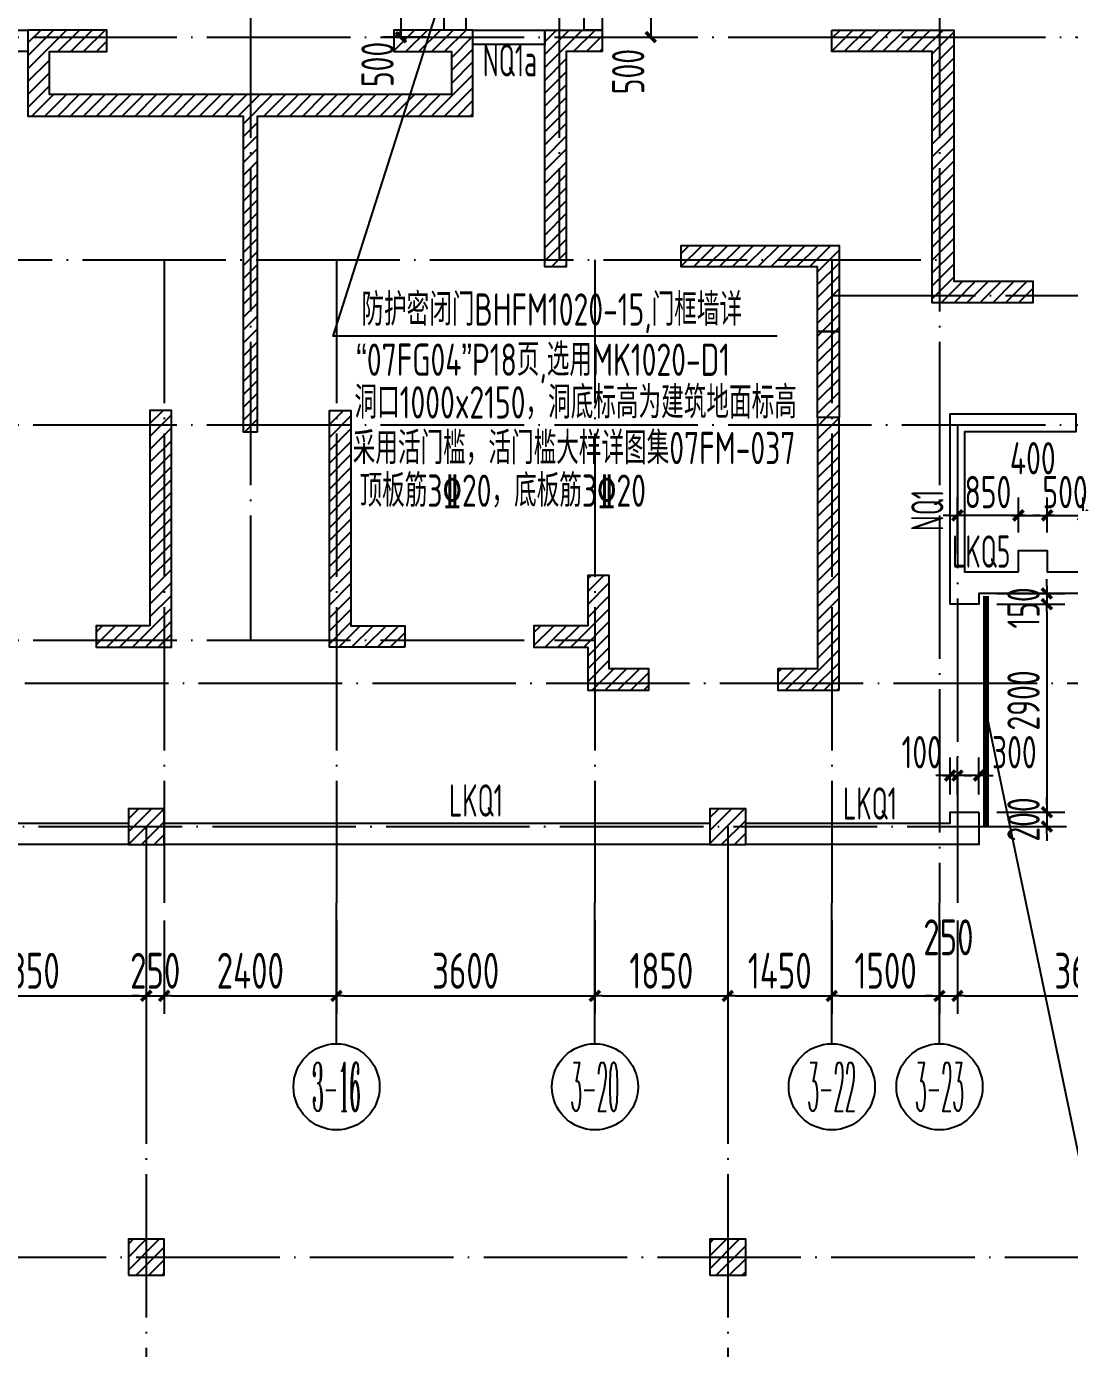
# Model space of a CAD drawing. Header units: millimetres. Extents: x 156735 to 386235, y 467499 to 703525.
# Drawn here: x 208877 to 223408, y 644723 to 663145 of the extents above; entities that cross this region are included whole.
import ezdxf
from ezdxf.enums import TextEntityAlignment as Align

# ---------------------------------------------------------------- set-up
doc = ezdxf.new("R2010")
doc.units = ezdxf.units.MM
doc.header["$LTSCALE"] = 100
doc.header["$PDMODE"] = 35
doc.header["$PDSIZE"] = 200
doc.linetypes.add('3', pattern=[5, 3, -2])
doc.linetypes.add('DOTE', pattern=[2.42, 2, -0.2, 0.02, -0.2])
for name, color, linetype in [('B-TEXT', 7, 'Continuous'), ('COLU', 7, 'Continuous'), ('h斜线-主楼', 7, 'Continuous'), ('h斜线-柱', 7, 'Continuous'), ('Q-AXIS', 3, 'Continuous'), ('Q-DIM', 4, 'Continuous'), ('Q-dote', 253, 'DOTE'), ('Q-TEXT', 2, 'Continuous'), ('WALL', 3, 'Continuous'), ('wall-主楼', 2, 'Continuous'), ('wall-开洞', 5, 'Continuous')]:
    doc.layers.add(name, color=color, linetype=linetype)
doc.styles.add('_TCH_AXIS', font='COMPLEX', dxfattribs={"bigfont": 'GBCBIG'})
doc.styles.add('COMPLEX', font='tssdeng.shx', dxfattribs={"width": 0.7, "bigfont": 'tssdchn.shx'})
doc.styles.add('TSSD_Dimension', font='Tssdeng.shx', dxfattribs={"width": 0.7, "bigfont": 'hztxt.shx'})
doc.styles.add('TSSD_REIN', font='Tssdeng.shx', dxfattribs={"width": 0.7, "bigfont": 'hztxt.shx'})
doc.dimstyles.new('TSSD_100_100$0', dxfattribs={"dimtxt": 300, "dimasz": 100, "dimexe": 250, "dimexo": 250, "dimgap": 100, "dimtad": 1, "dimdec": 0, "dimzin": 0, "dimdsep": 46, "dimtxsty": 'TSSD_Dimension', "dimblk": '_tsdbk', "dimblk1": '_tsdbk', "dimblk2": '_tsdbk', "dimsah": 1, "dimcen": 0, "dimclrt": 7, "dimadec": 0, "dimazin": 0, "dimtfac": 1, "dimtdec": 0, "dimtix": 1, "dimtmove": 2, "dimatfit": 3, "dimldrblk": '_tsdbk', "dimfxl": 1, "dimtolj": 1, "dimtzin": 0, "dimarcsym": 0})
pattern_1 = [(45, (-467527.32, -323147.44), (-89.802561, 89.802561), [])]

# ---------------------------------------------------------------- blocks, each defined once
blk = doc.blocks.new('_tsdbk')
blk.add_line((-1, 0), (0, 0))
at = {"const_width": 0.5}
blk.add_lwpolyline([(-0.7, -0.7), (0.7, 0.7)], dxfattribs=at)
blk = doc.blocks.new('*D172')
at = {"layer": 'Defpoints', "color": 0}
for p in [(207196, 650935), (210546, 650935), (210546, 649637)]:
    blk.add_point(p, dxfattribs=at)
at = {"layer": 'Q-AXIS', "color": 0, "lineweight": -2}
for p, q in [((207196, 650685), (207196, 649387)), ((210546, 650685), (210546, 649387)), ((207296, 649637), (210446, 649637))]:
    blk.add_line(p, q, dxfattribs=at)
at = {"layer": 'Q-AXIS', "color": 0, "lineweight": -2, "xscale": 100, "yscale": 100, "zscale": 100, "rotation": 180}
blk.add_blockref('_tsdbk', (207196, 649637), dxfattribs=at)
at = {"layer": 'Q-AXIS', "color": 0, "lineweight": -2, "xscale": 100, "yscale": 100, "zscale": 100}
blk.add_blockref('_tsdbk', (210546, 649637), dxfattribs=at)
at = {"layer": 'Q-AXIS', "color": 7, "insert": (208871, 649987), "char_height": 500, "attachment_point": 5, "style": 'TSSD_Dimension'}
blk.add_mtext('\\A1;3350', dxfattribs=at)
blk = doc.blocks.new('*D284')
at = {"layer": 'Defpoints', "color": 0}
for p in [(221846, 650935), (225496, 650935), (225496, 649637)]:
    blk.add_point(p, dxfattribs=at)
at = {"layer": 'Q-AXIS', "color": 0, "lineweight": -2}
for p, q in [((221846, 650685), (221846, 649387)), ((225496, 650685), (225496, 649387)), ((221946, 649637), (225396, 649637))]:
    blk.add_line(p, q, dxfattribs=at)
at = {"layer": 'Q-AXIS', "color": 0, "lineweight": -2, "xscale": 100, "yscale": 100, "zscale": 100, "rotation": 180}
blk.add_blockref('_tsdbk', (221846, 649637), dxfattribs=at)
at = {"layer": 'Q-AXIS', "color": 0, "lineweight": -2, "xscale": 100, "yscale": 100, "zscale": 100}
blk.add_blockref('_tsdbk', (225496, 649637), dxfattribs=at)
at = {"layer": 'Q-AXIS', "color": 7, "insert": (223671, 649987), "char_height": 500, "attachment_point": 5, "style": 'TSSD_Dimension'}
blk.add_mtext('\\A1;3650', dxfattribs=at)
blk = doc.blocks.new('*D286')
at = {"layer": 'Defpoints', "color": 0}
for p in [(216796, 650935), (218646, 650935), (218646, 649637)]:
    blk.add_point(p, dxfattribs=at)
at = {"layer": 'Q-AXIS', "color": 0, "lineweight": -2}
for p, q in [((216796, 650685), (216796, 649387)), ((218646, 650685), (218646, 649387)), ((216896, 649637), (218546, 649637))]:
    blk.add_line(p, q, dxfattribs=at)
at = {"layer": 'Q-AXIS', "color": 0, "lineweight": -2, "xscale": 100, "yscale": 100, "zscale": 100, "rotation": 180}
blk.add_blockref('_tsdbk', (216796, 649637), dxfattribs=at)
at = {"layer": 'Q-AXIS', "color": 0, "lineweight": -2, "xscale": 100, "yscale": 100, "zscale": 100}
blk.add_blockref('_tsdbk', (218646, 649637), dxfattribs=at)
at = {"layer": 'Q-AXIS', "color": 7, "insert": (217721, 649987), "char_height": 500, "attachment_point": 5, "style": 'TSSD_Dimension'}
blk.add_mtext('\\A1;1850', dxfattribs=at)
blk = doc.blocks.new('_AXISO')
blk.add_circle((0, 0), 0.5)
at = {"layer": 'B-TEXT', "style": 'COMPLEX', "width": 1.450893}
blk.add_attdef('A', text='', height=0.56, dxfattribs=at).set_placement((0.249375, -0.28), (0.749375, -0.28), align=Align.FIT)
blk = doc.blocks.new('*D287')
at = {"layer": 'Defpoints', "color": 0}
for p in [(213196, 650935), (216796, 650935), (216796, 649637)]:
    blk.add_point(p, dxfattribs=at)
at = {"layer": 'Q-AXIS', "color": 0, "lineweight": -2}
for p, q in [((213196, 650685), (213196, 649387)), ((216796, 650685), (216796, 649387)), ((213296, 649637), (216696, 649637))]:
    blk.add_line(p, q, dxfattribs=at)
at = {"layer": 'Q-AXIS', "color": 0, "lineweight": -2, "xscale": 100, "yscale": 100, "zscale": 100, "rotation": 180}
blk.add_blockref('_tsdbk', (213196, 649637), dxfattribs=at)
at = {"layer": 'Q-AXIS', "color": 0, "lineweight": -2, "xscale": 100, "yscale": 100, "zscale": 100}
blk.add_blockref('_tsdbk', (216796, 649637), dxfattribs=at)
at = {"layer": 'Q-AXIS', "color": 7, "insert": (214996, 649987), "char_height": 500, "attachment_point": 5, "style": 'TSSD_Dimension'}
blk.add_mtext('\\A1;3600', dxfattribs=at)
blk = doc.blocks.new('*D288')
at = {"layer": 'Defpoints', "color": 0}
for p in [(210796, 650935), (213196, 650935), (213196, 649637)]:
    blk.add_point(p, dxfattribs=at)
at = {"layer": 'Q-AXIS', "color": 0, "lineweight": -2}
for p, q in [((210796, 650685), (210796, 649387)), ((213196, 650685), (213196, 649387)), ((210896, 649637), (213096, 649637))]:
    blk.add_line(p, q, dxfattribs=at)
at = {"layer": 'Q-AXIS', "color": 0, "lineweight": -2, "xscale": 100, "yscale": 100, "zscale": 100, "rotation": 180}
blk.add_blockref('_tsdbk', (210796, 649637), dxfattribs=at)
at = {"layer": 'Q-AXIS', "color": 0, "lineweight": -2, "xscale": 100, "yscale": 100, "zscale": 100}
blk.add_blockref('_tsdbk', (213196, 649637), dxfattribs=at)
at = {"layer": 'Q-AXIS', "color": 7, "insert": (211996, 649987), "char_height": 500, "attachment_point": 5, "style": 'TSSD_Dimension'}
blk.add_mtext('\\A1;2400', dxfattribs=at)
blk = doc.blocks.new('*D289')
at = {"layer": 'Defpoints', "color": 0}
for p in [(220096, 650935), (221596, 650935), (221596, 649637)]:
    blk.add_point(p, dxfattribs=at)
at = {"layer": 'Q-AXIS', "color": 0, "lineweight": -2}
for p, q in [((220096, 650685), (220096, 649387)), ((221596, 650685), (221596, 649387)), ((220196, 649637), (221496, 649637))]:
    blk.add_line(p, q, dxfattribs=at)
at = {"layer": 'Q-AXIS', "color": 0, "lineweight": -2, "xscale": 100, "yscale": 100, "zscale": 100, "rotation": 180}
blk.add_blockref('_tsdbk', (220096, 649637), dxfattribs=at)
at = {"layer": 'Q-AXIS', "color": 0, "lineweight": -2, "xscale": 100, "yscale": 100, "zscale": 100}
blk.add_blockref('_tsdbk', (221596, 649637), dxfattribs=at)
at = {"layer": 'Q-AXIS', "color": 7, "insert": (220846, 649987), "char_height": 500, "attachment_point": 5, "style": 'TSSD_Dimension'}
blk.add_mtext('\\A1;1500', dxfattribs=at)
blk = doc.blocks.new('*D290')
at = {"layer": 'Defpoints', "color": 0}
for p in [(218646, 650935), (220096, 650935), (220096, 649637)]:
    blk.add_point(p, dxfattribs=at)
at = {"layer": 'Q-AXIS', "color": 0, "lineweight": -2}
for p, q in [((218646, 650685), (218646, 649387)), ((220096, 650685), (220096, 649387)), ((218746, 649637), (219996, 649637))]:
    blk.add_line(p, q, dxfattribs=at)
at = {"layer": 'Q-AXIS', "color": 0, "lineweight": -2, "xscale": 100, "yscale": 100, "zscale": 100, "rotation": 180}
blk.add_blockref('_tsdbk', (218646, 649637), dxfattribs=at)
at = {"layer": 'Q-AXIS', "color": 0, "lineweight": -2, "xscale": 100, "yscale": 100, "zscale": 100}
blk.add_blockref('_tsdbk', (220096, 649637), dxfattribs=at)
at = {"layer": 'Q-AXIS', "color": 7, "insert": (219371, 649987), "char_height": 500, "attachment_point": 5, "style": 'TSSD_Dimension'}
blk.add_mtext('\\A1;1450', dxfattribs=at)
blk = doc.blocks.new('*D790')
at = {"layer": 'Defpoints', "color": 0}
for p in [(210546, 650935), (210796, 650935), (210796, 649637)]:
    blk.add_point(p, dxfattribs=at)
at = {"layer": 'Q-AXIS', "color": 0, "lineweight": -2}
for p, q in [((210546, 650685), (210546, 649387)), ((210796, 650685), (210796, 649387)), ((210446, 649637), (210346, 649637)), ((210546, 649637), (210796, 649637)), ((210896, 649637), (210996, 649637))]:
    blk.add_line(p, q, dxfattribs=at)
at = {"layer": 'Q-AXIS', "color": 0, "lineweight": -2, "xscale": 100, "yscale": 100, "zscale": 100}
blk.add_blockref('_tsdbk', (210546, 649637), dxfattribs=at)
at = {"layer": 'Q-AXIS', "color": 0, "lineweight": -2, "xscale": 100, "yscale": 100, "zscale": 100, "rotation": 180}
blk.add_blockref('_tsdbk', (210796, 649637), dxfattribs=at)
at = {"layer": 'Q-AXIS', "color": 7, "insert": (210671, 649987), "char_height": 500, "attachment_point": 5, "style": 'TSSD_Dimension'}
blk.add_mtext('\\A1;250', dxfattribs=at)
blk = doc.blocks.new('*D798')
at = {"layer": 'Defpoints', "color": 0}
for p in [(221596, 650935), (221846, 650935), (221846, 649637)]:
    blk.add_point(p, dxfattribs=at)
at = {"layer": 'Q-AXIS', "color": 0, "lineweight": -2}
for p, q in [((221596, 650685), (221596, 649387)), ((221846, 650685), (221846, 649387)), ((221496, 649637), (221396, 649637)), ((221596, 649637), (221846, 649637)), ((221946, 649637), (222046, 649637))]:
    blk.add_line(p, q, dxfattribs=at)
at = {"layer": 'Q-AXIS', "color": 0, "lineweight": -2, "xscale": 100, "yscale": 100, "zscale": 100}
blk.add_blockref('_tsdbk', (221596, 649637), dxfattribs=at)
at = {"layer": 'Q-AXIS', "color": 0, "lineweight": -2, "xscale": 100, "yscale": 100, "zscale": 100, "rotation": 180}
blk.add_blockref('_tsdbk', (221846, 649637), dxfattribs=at)
at = {"layer": 'Q-AXIS', "color": 7, "insert": (221721, 650453), "char_height": 500, "attachment_point": 5, "style": 'TSSD_Dimension'}
blk.add_mtext('\\A1;250', dxfattribs=at)
blk = doc.blocks.new('*D799')
at = {"layer": 'Defpoints', "color": 0}
for p in [(222146, 655245), (222146, 655095), (223092, 655095)]:
    blk.add_point(p, dxfattribs=at)
at = {"layer": 'Q-DIM', "color": 0, "lineweight": -2}
for p, q in [((223092, 655345), (223092, 655445)), ((222396, 655245), (223342, 655245)), ((222396, 655095), (223342, 655095)), ((223092, 655245), (223092, 655095)), ((223092, 654995), (223092, 654895))]:
    blk.add_line(p, q, dxfattribs=at)
at = {"layer": 'Q-DIM', "color": 0, "lineweight": -2, "xscale": 100, "yscale": 100, "zscale": 100}
for p, rotation in [((223092, 655245), 270), ((223092, 655095), 90)]:
    blk.add_blockref('_tsdbk', p, dxfattribs=dict(at, rotation=rotation))
at = {"layer": 'Q-DIM', "color": 7, "insert": (222767, 655042), "char_height": 450, "attachment_point": 5, "rotation": 90, "style": 'TSSD_Dimension'}
blk.add_mtext('\\A1;150', dxfattribs=at)
blk = doc.blocks.new('*D800')
at = {"layer": 'Defpoints', "color": 0}
for p in [(222146, 655095), (222146, 652195), (223092, 652195)]:
    blk.add_point(p, dxfattribs=at)
at = {"layer": 'Q-DIM', "color": 0, "lineweight": -2}
for p, q in [((222396, 655095), (223342, 655095)), ((223092, 654995), (223092, 652295)), ((222396, 652195), (223342, 652195))]:
    blk.add_line(p, q, dxfattribs=at)
at = {"layer": 'Q-DIM', "color": 0, "lineweight": -2, "xscale": 100, "yscale": 100, "zscale": 100}
for p, rotation in [((223092, 655095), 90), ((223092, 652195), 270)]:
    blk.add_blockref('_tsdbk', p, dxfattribs=dict(at, rotation=rotation))
at = {"layer": 'Q-DIM', "color": 7, "insert": (222767, 653753), "char_height": 450, "attachment_point": 5, "rotation": 90, "style": 'TSSD_Dimension'}
blk.add_mtext('\\A1;2900', dxfattribs=at)
blk = doc.blocks.new('*D801')
at = {"layer": 'Defpoints', "color": 0}
for p in [(222146, 652195), (222146, 651995), (223092, 651995)]:
    blk.add_point(p, dxfattribs=at)
at = {"layer": 'Q-DIM', "color": 0, "lineweight": -2}
for p, q in [((223092, 652295), (223092, 652395)), ((222396, 652195), (223342, 652195)), ((223092, 652195), (223092, 651995)), ((222396, 651995), (223342, 651995)), ((223092, 651895), (223092, 651795))]:
    blk.add_line(p, q, dxfattribs=at)
at = {"layer": 'Q-DIM', "color": 0, "lineweight": -2, "xscale": 100, "yscale": 100, "zscale": 100}
for p, rotation in [((223092, 652195), 270), ((223092, 651995), 90)]:
    blk.add_blockref('_tsdbk', p, dxfattribs=dict(at, rotation=rotation))
at = {"layer": 'Q-DIM', "color": 7, "insert": (222767, 652095), "char_height": 450, "attachment_point": 5, "rotation": 90, "style": 'TSSD_Dimension'}
blk.add_mtext('\\A1;200', dxfattribs=at)
blk = doc.blocks.new('*D802')
at = {"layer": 'Defpoints', "color": 0}
for p in [(221846, 652707), (221846, 652195), (222146, 652195)]:
    blk.add_point(p, dxfattribs=at)
at = {"layer": 'Q-DIM', "color": 0, "lineweight": -2}
for p, q in [((221846, 652445), (221846, 652957)), ((222146, 652445), (222146, 652957)), ((221746, 652707), (221646, 652707)), ((222146, 652707), (221846, 652707)), ((222246, 652707), (222346, 652707))]:
    blk.add_line(p, q, dxfattribs=at)
at = {"layer": 'Q-DIM', "color": 0, "lineweight": -2, "xscale": 100, "yscale": 100, "zscale": 100}
blk.add_blockref('_tsdbk', (221846, 652707), dxfattribs=at)
at = {"layer": 'Q-DIM', "color": 0, "lineweight": -2, "xscale": 100, "yscale": 100, "zscale": 100, "rotation": 180}
blk.add_blockref('_tsdbk', (222146, 652707), dxfattribs=at)
at = {"layer": 'Q-DIM', "color": 7, "insert": (222639, 653032), "char_height": 450, "attachment_point": 5, "style": 'TSSD_Dimension'}
blk.add_mtext('\\A1;300', dxfattribs=at)
blk = doc.blocks.new('*D803')
at = {"layer": 'Defpoints', "color": 0}
for p in [(221746, 652707), (221746, 652195), (221846, 652195)]:
    blk.add_point(p, dxfattribs=at)
at = {"layer": 'Q-DIM', "color": 0, "lineweight": -2}
for p, q in [((221746, 652445), (221746, 652957)), ((221846, 652445), (221846, 652957)), ((221646, 652707), (221546, 652707)), ((221846, 652707), (221746, 652707)), ((221946, 652707), (222046, 652707))]:
    blk.add_line(p, q, dxfattribs=at)
at = {"layer": 'Q-DIM', "color": 0, "lineweight": -2, "xscale": 100, "yscale": 100, "zscale": 100}
blk.add_blockref('_tsdbk', (221746, 652707), dxfattribs=at)
at = {"layer": 'Q-DIM', "color": 0, "lineweight": -2, "xscale": 100, "yscale": 100, "zscale": 100, "rotation": 180}
blk.add_blockref('_tsdbk', (221846, 652707), dxfattribs=at)
at = {"layer": 'Q-DIM', "color": 7, "insert": (221349, 653032), "char_height": 450, "attachment_point": 5, "style": 'TSSD_Dimension'}
blk.add_mtext('\\A1;100', dxfattribs=at)
blk = doc.blocks.new('*D806')
at = {"layer": 'Defpoints', "color": 0}
for p in [(221846, 656332), (222696, 655845), (221846, 655545)]:
    blk.add_point(p, dxfattribs=at)
at = {"layer": 'Q-DIM', "color": 0, "lineweight": -2}
for p, q in [((221846, 655795), (221846, 656582)), ((222696, 656095), (222696, 656582)), ((221746, 656332), (221646, 656332)), ((222696, 656332), (221846, 656332)), ((222796, 656332), (222896, 656332))]:
    blk.add_line(p, q, dxfattribs=at)
at = {"layer": 'Q-DIM', "color": 0, "lineweight": -2, "xscale": 100, "yscale": 100, "zscale": 100}
blk.add_blockref('_tsdbk', (221846, 656332), dxfattribs=at)
at = {"layer": 'Q-DIM', "color": 0, "lineweight": -2, "xscale": 100, "yscale": 100, "zscale": 100, "rotation": 180}
blk.add_blockref('_tsdbk', (222696, 656332), dxfattribs=at)
at = {"layer": 'Q-DIM', "color": 7, "insert": (222271, 656657), "char_height": 450, "attachment_point": 5, "style": 'TSSD_Dimension'}
blk.add_mtext('\\A1;850', dxfattribs=at)
blk = doc.blocks.new('*D815')
at = {"layer": 'Defpoints', "color": 0}
for p in [(216896, 663495), (216896, 662995), (217574, 662995)]:
    blk.add_point(p, dxfattribs=at)
at = {"layer": 'Q-DIM', "color": 0, "lineweight": -2}
for p, q in [((217146, 663495), (217824, 663495)), ((217574, 663395), (217574, 663095)), ((217146, 662995), (217824, 662995))]:
    blk.add_line(p, q, dxfattribs=at)
at = {"layer": 'Q-DIM', "color": 0, "lineweight": -2, "xscale": 100, "yscale": 100, "zscale": 100}
for p, rotation in [((217574, 663495), 90), ((217574, 662995), 270)]:
    blk.add_blockref('_tsdbk', p, dxfattribs=dict(at, rotation=rotation))
at = {"layer": 'Q-DIM', "color": 7, "insert": (217260, 662516), "char_height": 450, "attachment_point": 5, "rotation": 90, "style": 'TSSD_Dimension'}
blk.add_mtext('\\A1;500', dxfattribs=at)
blk = doc.blocks.new('*D817')
at = {"layer": 'Defpoints', "color": 0}
for p in [(214696, 663495), (214093, 662995), (214696, 662995)]:
    blk.add_point(p, dxfattribs=at)
at = {"layer": 'Q-DIM', "color": 0, "lineweight": -2}
for p, q in [((214446, 663495), (213843, 663495)), ((214093, 663395), (214093, 663095)), ((214446, 662995), (213843, 662995))]:
    blk.add_line(p, q, dxfattribs=at)
at = {"layer": 'Q-DIM', "color": 0, "lineweight": -2, "xscale": 100, "yscale": 100, "zscale": 100}
for p, rotation in [((214093, 663495), 90), ((214093, 662995), 270)]:
    blk.add_blockref('_tsdbk', p, dxfattribs=dict(at, rotation=rotation))
at = {"layer": 'Q-DIM', "color": 7, "insert": (213768, 662615), "char_height": 450, "attachment_point": 5, "rotation": 90, "style": 'TSSD_Dimension'}
blk.add_mtext('\\A1;500', dxfattribs=at)
blk = doc.blocks.new('*D954')
at = {"layer": 'Defpoints', "color": 0}
for p in [(223096, 656332), (222696, 655845), (223096, 655845)]:
    blk.add_point(p, dxfattribs=at)
at = {"layer": 'Q-DIM', "color": 0, "lineweight": -2}
for p, q in [((222696, 656095), (222696, 656582)), ((223096, 656095), (223096, 656582)), ((222596, 656332), (222496, 656332)), ((222696, 656332), (223096, 656332)), ((223196, 656332), (223296, 656332))]:
    blk.add_line(p, q, dxfattribs=at)
at = {"layer": 'Q-DIM', "color": 0, "lineweight": -2, "xscale": 100, "yscale": 100, "zscale": 100}
blk.add_blockref('_tsdbk', (222696, 656332), dxfattribs=at)
at = {"layer": 'Q-DIM', "color": 0, "lineweight": -2, "xscale": 100, "yscale": 100, "zscale": 100, "rotation": 180}
blk.add_blockref('_tsdbk', (223096, 656332), dxfattribs=at)
at = {"layer": 'Q-DIM', "color": 7, "insert": (222896, 657128), "char_height": 450, "attachment_point": 5, "style": 'TSSD_Dimension'}
blk.add_mtext('\\A1;400', dxfattribs=at)
blk = doc.blocks.new('*D955')
at = {"layer": 'Defpoints', "color": 0}
for p in [(223596, 656332), (223096, 655845), (223596, 655545)]:
    blk.add_point(p, dxfattribs=at)
at = {"layer": 'Q-DIM', "color": 0, "lineweight": -2}
for p, q in [((223096, 656095), (223096, 656582)), ((223596, 655795), (223596, 656582)), ((222996, 656332), (222896, 656332)), ((223096, 656332), (223596, 656332)), ((223696, 656332), (223796, 656332))]:
    blk.add_line(p, q, dxfattribs=at)
at = {"layer": 'Q-DIM', "color": 0, "lineweight": -2, "xscale": 100, "yscale": 100, "zscale": 100}
blk.add_blockref('_tsdbk', (223096, 656332), dxfattribs=at)
at = {"layer": 'Q-DIM', "color": 0, "lineweight": -2, "xscale": 100, "yscale": 100, "zscale": 100, "rotation": 180}
blk.add_blockref('_tsdbk', (223596, 656332), dxfattribs=at)
at = {"layer": 'Q-DIM', "color": 7, "insert": (223346, 656657), "char_height": 450, "attachment_point": 5, "style": 'TSSD_Dimension'}
blk.add_mtext('\\A1;500', dxfattribs=at)

msp = doc.modelspace()

# ---------------------------------------------------------------- hatches: boundary and pattern name
at = {"layer": 'h斜线-主楼'}
h = msp.add_hatch(dxfattribs=at)
h.set_pattern_fill('ANSI31', color=256, scale=40, style=0)
h.set_pattern_definition(pattern_1)
h.paths.add_polyline_path([(212096.5, 657494.7), (212096.5, 661894.7), (215096.8, 661894.7), (215096.8, 663094.7), (213996.5, 663094.7), (213996.5, 662794.7), (214796.8, 662794.7), (214796.8, 662194.7), (209196.5, 662194.7), (209196.5, 662794.7), (209996.5, 662794.7), (209996.5, 663094.7), (208896.5, 663094.7), (208896.5, 661894.7), (211896.5, 661894.7), (211896.5, 657494.7)])
h = msp.add_hatch(dxfattribs=at)
h.set_pattern_fill('ANSI31', color=256, scale=40, style=0)
h.set_pattern_definition(pattern_1)
h.paths.add_polyline_path([(216096.5, 663094.7), (216896.5, 663094.7), (216896.5, 662794.7), (216396.5, 662794.7), (216396.5, 659794.7), (216096.5, 659794.7)])
h = msp.add_hatch(dxfattribs=at)
h.set_pattern_fill('ANSI31', color=256, scale=40, style=0)
h.set_pattern_definition(pattern_1)
h.paths.add_polyline_path([(220096.5, 663094.7), (221796.5, 663094.7), (221796.5, 659594.7), (222896.5, 659594.7), (222896.5, 659294.7), (221496.5, 659294.7), (221496.5, 662794.7), (220096.5, 662794.7)])
h = msp.add_hatch(dxfattribs=at)
h.set_pattern_fill('ANSI31', color=256, scale=40, style=0)
h.set_pattern_definition(pattern_1)
h.paths.add_polyline_path([(219896.5, 658894.7), (219896.5, 659794.7), (217996.5, 659794.7), (217996.5, 660094.7), (220196.5, 660094.7), (220196.5, 658894.7)])
h = msp.add_hatch(dxfattribs=at)
h.set_pattern_fill('ANSI31', color=256, scale=40, style=0)
h.set_pattern_definition(pattern_1)
h.paths.add_polyline_path([(219896.5, 658894.7), (220196.5, 658894.7), (220196.5, 657694.7), (219896.5, 657694.7)])
h = msp.add_hatch(dxfattribs=at)
h.set_pattern_fill('ANSI31', color=256, scale=40, style=0)
h.set_pattern_definition(pattern_1)
h.paths.add_polyline_path([(210596.5, 654794.7), (209846.5, 654794.7), (209846.5, 654494.7), (210896.5, 654494.7), (210896.5, 657794.7), (210596.5, 657794.7)])
h = msp.add_hatch(dxfattribs=at)
h.set_pattern_fill('ANSI31', color=256, scale=40, style=0)
h.set_pattern_definition(pattern_1)
h.paths.add_polyline_path([(214146.5, 654494.7), (213096.5, 654494.7), (213096.5, 657794.7), (213396.5, 657794.7), (213396.5, 654794.7), (214146.5, 654794.7)])
h = msp.add_hatch(dxfattribs=at)
h.set_pattern_fill('ANSI31', color=256, scale=40, style=0)
h.set_pattern_definition(pattern_1)
h.paths.add_polyline_path([(220196.5, 653894.7), (220196.5, 657694.7), (219896.5, 657694.7), (219896.5, 654194.7), (219346.5, 654194.7), (219346.5, 653894.7)])
h = msp.add_hatch(dxfattribs=at)
h.set_pattern_fill('ANSI31', color=256, scale=40, style=0)
h.set_pattern_definition(pattern_1)
h.paths.add_polyline_path([(216696.5, 654494.7), (216696.5, 653894.7), (217546.5, 653894.7), (217546.5, 654194.7), (216996.5, 654194.7), (216996.5, 655494.7), (216696.5, 655494.7), (216696.5, 654794.7), (215946.5, 654794.7), (215946.5, 654494.7)])
at = {"layer": 'h斜线-柱'}
h = msp.add_hatch(dxfattribs=at)
h.set_pattern_fill('ANSI31', color=256, scale=40, style=0)
h.set_pattern_definition(pattern_1)
h.paths.add_polyline_path([(210296.5, 651744.7), (210796.5, 651744.7), (210796.5, 652244.7), (210296.5, 652244.7)])
h = msp.add_hatch(dxfattribs=at)
h.set_pattern_fill('ANSI31', color=256, scale=40, style=0)
h.set_pattern_definition(pattern_1)
h.paths.add_polyline_path([(218396.5, 651744.7), (218896.5, 651744.7), (218896.5, 652244.7), (218396.5, 652244.7)])
h = msp.add_hatch(dxfattribs=at)
h.set_pattern_fill('ANSI31', color=256, scale=40, style=0)
h.set_pattern_definition(pattern_1)
h.paths.add_polyline_path([(210296.5, 645744.7), (210796.5, 645744.7), (210796.5, 646244.7), (210296.5, 646244.7)])
h = msp.add_hatch(dxfattribs=at)
h.set_pattern_fill('ANSI31', color=256, scale=40, style=0)
h.set_pattern_definition(pattern_1)
h.paths.add_polyline_path([(218396.5, 645744.7), (218896.5, 645744.7), (218896.5, 646244.7), (218396.5, 646244.7)])

# ---------------------------------------------------------------- linework, layer by layer
at = {"layer": 'COLU'}
for points in [[(210296.5, 651744.7), (210796.5, 651744.7), (210796.5, 652244.7), (210296.5, 652244.7)], [(218396.5, 651744.7), (218896.5, 651744.7), (218896.5, 652244.7), (218396.5, 652244.7)], [(210296.5, 645744.7), (210796.5, 645744.7), (210796.5, 646244.7), (210296.5, 646244.7)], [(218396.5, 645744.7), (218896.5, 645744.7), (218896.5, 646244.7), (218396.5, 646244.7)]]:
    msp.add_lwpolyline(points, close=True, dxfattribs=at)
at = {"layer": 'Q-AXIS'}
for p, q in [((213196.5, 648969.5), (213196.5, 650935)), ((216796.5, 648969.5), (216796.5, 650935)), ((220096.5, 648969.5), (220096.5, 650935)), ((221596.5, 648969.5), (221596.5, 650935))]:
    msp.add_line(p, q, dxfattribs=at)
at = {"layer": 'Q-dote', "ltscale": 10}
for p, q in [((211996.5, 673271.7), (211996.5, 654594.7)), ((216296.5, 673271.7), (216296.5, 659894.7)), ((221596.5, 673271.7), (221596.5, 650935)), ((189611, 662994.7), (233840.9, 662994.7)), ((202396.5, 659894.7), (221596.5, 659894.7)), ((210796.5, 659894.7), (210796.5, 650935)), ((213196.5, 659894.7), (213196.5, 650935)), ((216796.5, 659894.7), (216796.5, 650935)), ((220096.5, 659894.7), (220096.5, 650935)), ((220096.5, 659394.7), (233840.9, 659394.7)), ((189611, 657594.7), (232446.5, 657594.7)), ((221846.5, 657594.7), (221846.5, 650935)), ((189611, 654594.7), (216796.5, 654594.7)), ((189495.4, 653994.7), (233725.4, 653994.7)), ((196946.5, 651994.7), (366607.1, 651994.7)), ((210546.5, 651994.7), (210546.5, 623994.7)), ((218646.5, 651994.7), (218646.5, 623994.7)), ((191046.5, 645994.7), (366607.1, 645994.7))]:
    msp.add_line(p, q, dxfattribs=at)
at = {"layer": 'Q-TEXT'}
msp.add_line((224088.9, 644756.8), (222244.4, 653601), dxfattribs=at)
msp.add_lwpolyline([(219333.3, 658830), (213150.7, 658830), (214818.2, 664060.1)], dxfattribs=at)
at = {"layer": 'Q-TEXT', "linetype": '3', "const_width": 80}
msp.add_lwpolyline([(222244.4, 651994.7), (222244.4, 655207.4)], dxfattribs=at)
at = {"layer": 'WALL'}
msp.add_line((218896.5, 651744.7), (218896.5, 652044.6), dxfattribs=at)
for points in [[(214996.5, 663494.7), (214996.5, 663094.7), (214696.5, 663094.7), (214696.5, 663494.7)], [(216896.5, 663494.7), (216896.5, 663094.7), (216646.5, 663094.7), (216646.5, 663494.7)], [(207896.5, 663094.7), (208896.5, 663094.9), (208896.5, 662794.9), (207896.5, 662794.7)], [(215096.8, 663094.7), (216096.5, 663094.7), (216096.5, 662894.7), (215096.8, 662894.7)], [(222146.5, 652194.7), (222146.5, 651744.7), (218896.5, 651744.7), (218896.5, 652044.7), (221746.5, 652044.7), (221746.5, 652194.7)], [(204146.5, 652044.7), (210296.5, 652044.7), (210296.5, 651744.7), (204146.5, 651744.7)], [(210796.5, 652044.7), (218396.5, 652044.7), (218396.5, 651744.7), (210796.5, 651744.7)]]:
    msp.add_lwpolyline(points, close=True, dxfattribs=at)
msp.add_lwpolyline([(222696.5, 655544.7), (222696.5, 655844.7), (223096.5, 655844.7), (223096.5, 655544.7), (223596.5, 655544.7), (223596.5, 655244.7), (222146.5, 655244.7), (222146.5, 655094.7), (221746.5, 655094.7), (221746.5, 657744.7), (223496.5, 657744.7), (223496.5, 657494.7), (221946.5, 657494.7), (221946.5, 655544.7), (222696.5, 655544.7)], dxfattribs=at)
at = {"layer": 'wall-主楼'}
for points in [[(212096.5, 657494.7), (212096.5, 661894.7), (215096.8, 661894.7), (215096.8, 663094.7), (213996.5, 663094.7), (213996.5, 662794.7), (214796.8, 662794.7), (214796.8, 662194.7), (209196.5, 662194.7), (209196.5, 662794.7), (209996.5, 662794.7), (209996.5, 663094.7), (208896.5, 663094.7), (208896.5, 661894.7), (211896.5, 661894.7), (211896.5, 657494.7)], [(216096.5, 663094.7), (216896.5, 663094.7), (216896.5, 662794.7), (216396.5, 662794.7), (216396.5, 659794.7), (216096.5, 659794.7)], [(220096.5, 663094.7), (221796.5, 663094.7), (221796.5, 659594.7), (222896.5, 659594.7), (222896.5, 659294.7), (221496.5, 659294.7), (221496.5, 662794.7), (220096.5, 662794.7)], [(219896.5, 658894.7), (219896.5, 659794.7), (217996.5, 659794.7), (217996.5, 660094.7), (220196.5, 660094.7), (220196.5, 658894.7)], [(210596.5, 654794.7), (209846.5, 654794.7), (209846.5, 654494.7), (210896.5, 654494.7), (210896.5, 657794.7), (210596.5, 657794.7)], [(214146.5, 654494.7), (213096.5, 654494.7), (213096.5, 657794.7), (213396.5, 657794.7), (213396.5, 654794.7), (214146.5, 654794.7)], [(220196.5, 653894.7), (220196.5, 657694.7), (219896.5, 657694.7), (219896.5, 654194.7), (219346.5, 654194.7), (219346.5, 653894.7)], [(216696.5, 654494.7), (216696.5, 653894.7), (217546.5, 653894.7), (217546.5, 654194.7), (216996.5, 654194.7), (216996.5, 655494.7), (216696.5, 655494.7), (216696.5, 654794.7), (215946.5, 654794.7), (215946.5, 654494.7)]]:
    msp.add_lwpolyline(points, close=True, dxfattribs=at)
at = {"layer": 'wall-开洞'}
msp.add_lwpolyline([(219896.5, 658894.7), (220196.5, 658894.7), (220196.5, 657694.7), (219896.5, 657694.7)], close=True, dxfattribs=at)

# ---------------------------------------------------------------- block references
at = {"layer": 'Q-AXIS'}
ref = msp.add_blockref('_AXISO', (213196.5, 648369.5), dxfattribs=dict(at, xscale=1199.999999999998, yscale=1200, zscale=1200, rotation=359.9996457873818))
ref.add_attrib('A', '3-16', dxfattribs={"color": 7, "height": 678.82, "rotation": 359.99965, "style": '_TCH_AXIS', "width": 0.283784}).set_placement((212857.1, 648030), (213535.9, 648030), align=Align.FIT)
ref = msp.add_blockref('_AXISO', (216796.5, 648369.5), dxfattribs=dict(at, xscale=1199.999999999998, yscale=1200, zscale=1200, rotation=359.9996457873818))
ref.add_attrib('A', '3-20', dxfattribs={"color": 7, "height": 678.82, "rotation": 359.99965, "style": '_TCH_AXIS', "width": 0.265823}).set_placement((216457.1, 648030), (217135.9, 648030), align=Align.FIT)
ref = msp.add_blockref('_AXISO', (220096.5, 648369.5), dxfattribs=dict(at, xscale=1199.999999999998, yscale=1200, zscale=1200, rotation=359.9996457873818))
ref.add_attrib('A', '3-22', dxfattribs={"color": 7, "height": 678.82, "rotation": 359.99965, "style": '_TCH_AXIS', "width": 0.265823}).set_placement((219757.1, 648030), (220435.9, 648030), align=Align.FIT)
ref = msp.add_blockref('_AXISO', (221596.5, 648369.5), dxfattribs=dict(at, xscale=1199.999999999998, yscale=1200, zscale=1200, rotation=359.9996457873818))
ref.add_attrib('A', '3-23', dxfattribs={"color": 7, "height": 678.82, "rotation": 359.99965, "style": '_TCH_AXIS', "width": 0.265823}).set_placement((221257.1, 648030), (221935.9, 648030), align=Align.FIT)

# ---------------------------------------------------------------- texts
at = {"layer": 'Q-TEXT', "style": 'TSSD_REIN', "width": 0.6}
for s, rotation, p in [('NQ1a', 360, (215234.6, 662448)), ('NQ1', 90, (221651.8, 656112.7)), ('LKQ5', 360, (221772.4, 655603.1)), ('LKQ1', 360, (214762.6, 652134.5)), ('LKQ1', 360, (220252.4, 652092.3))]:
    msp.add_text(s, height=450, rotation=rotation, dxfattribs=at).set_placement(p)
at = {"layer": 'Q-TEXT', "style": 'TSSD_REIN', "width": 0.7}
for s, p in [('防护密闭门BHFM1020-15,门框墙详', (213542.9, 658975.7)), ('“07FG04”P18页,选用MK1020-D1', (213472.3, 658276.2)), ('洞口1000x2150，洞底标高为建筑地面标高', (213446.5, 657681.5)), ('采用活门槛，活门槛大样详图集07FM-037', (213422.2, 657045.6)), ('顶板筋3%%13220，底板筋3%%13220', (213517.5, 656451.4))]:
    msp.add_text(s, height=450, dxfattribs=at).set_placement(p)

# ---------------------------------------------------------------- dimensions: what is measured, and where the dimension line sits
at = {"layer": 'Q-AXIS'}
for base, p1, p2, picture, middle in [((210546.5, 649636.7), (207196.5, 650935), (210546.5, 650935), '*D172', (208871.5, 649986.7)), ((210796.5, 649636.7), (210546.5, 650935), (210796.5, 650935), '*D790', (210671.5, 649986.7)), ((213196.5, 649636.7), (210796.5, 650935), (213196.5, 650935), '*D288', (211996.5, 649986.7)), ((216796.5, 649636.7), (213196.5, 650935), (216796.5, 650935), '*D287', (214996.5, 649986.7)), ((218646.5, 649636.7), (216796.5, 650935), (218646.5, 650935), '*D286', (217721.5, 649986.7)), ((220096.5, 649636.7), (218646.5, 650935), (220096.5, 650935), '*D290', (219371.5, 649986.7)), ((221596.5, 649636.7), (220096.5, 650935), (221596.5, 650935), '*D289', (220846.5, 649986.7)), ((225496.5, 649636.7), (221846.5, 650935), (225496.5, 650935), '*D284', (223671.5, 649986.7))]:
    dim = msp.add_linear_dim(base=base, p1=p1, p2=p2, dimstyle='TSSD_100_100$0', override={"dimtxt": 500}, dxfattribs=at)
    dim.commit()
    dim.dimension.update_dxf_attribs({"geometry": picture, "text_midpoint": middle})
dim = msp.add_linear_dim(base=(221846.5, 649636.7), p1=(221596.5, 650935), p2=(221846.5, 650935), dimstyle='TSSD_100_100$0', override={"dimtxt": 500}, dxfattribs=at)
dim.commit()
dim.dimension.update_dxf_attribs({"geometry": '*D798', "text_midpoint": (221721.5, 650453.3), "dimtype": 160})
at = {"layer": 'Q-DIM'}
for base, p1, p2, angle, picture, middle in [((214093.2, 662994.7), (214696.5, 663494.7), (214696.5, 662994.7), 90, '*D817', (213768.2, 662614.5)), ((217574.4, 662994.7), (216896.5, 663494.7), (216896.5, 662994.7), 90, '*D815', (217260.5, 662515.7)), ((223096.5, 656332.3), (222696.5, 655844.7), (223096.5, 655844.7), 180, '*D954', (222896.5, 657128.3)), ((223091.5, 655094.7), (222146.5, 655244.7), (222146.5, 655094.7), 90, '*D799', (222766.5, 655042)), ((223091.5, 652194.7), (222146.5, 655094.7), (222146.5, 652194.7), 90, '*D800', (222766.5, 653752.8))]:
    dim = msp.add_linear_dim(base=base, p1=p1, p2=p2, angle=angle, dimstyle='TSSD_100_100$0', override={"dimtxt": 450}, dxfattribs=at)
    dim.commit()
    dim.dimension.update_dxf_attribs({"geometry": picture, "text_midpoint": middle, "dimtype": 160})
dim = msp.add_linear_dim(base=(221846.5, 656332.3), p1=(222696.5, 655844.7), p2=(221846.5, 655544.7), dimstyle='TSSD_100_100$0', override={"dimtxt": 450}, dxfattribs=at)
dim.commit()
dim.dimension.update_dxf_attribs({"geometry": '*D806', "text_midpoint": (222271.5, 656657.3)})
for base, p1, p2, angle, picture, middle in [((223596.5, 656332.3), (223096.5, 655844.7), (223596.5, 655544.7), 180, '*D955', (223346.5, 656657.3)), ((223091.5, 651994.7), (222146.5, 652194.7), (222146.5, 651994.7), 90, '*D801', (222766.5, 652094.7))]:
    dim = msp.add_linear_dim(base=base, p1=p1, p2=p2, angle=angle, dimstyle='TSSD_100_100$0', override={"dimtxt": 450}, dxfattribs=at)
    dim.commit()
    dim.dimension.update_dxf_attribs({"geometry": picture, "text_midpoint": middle})
for base, p1, p2, picture, middle in [((221746.5, 652707.5), (221846.5, 652194.7), (221746.5, 652194.7), '*D803', (221349.3, 653032.5)), ((221846.5, 652707.5), (222146.5, 652194.7), (221846.5, 652194.7), '*D802', (222639.1, 653032.5))]:
    dim = msp.add_linear_dim(base=base, p1=p1, p2=p2, dimstyle='TSSD_100_100$0', override={"dimtxt": 450}, dxfattribs=at)
    dim.commit()
    dim.dimension.update_dxf_attribs({"geometry": picture, "text_midpoint": middle, "dimtype": 160})

doc.saveas('drawing.dxf')
